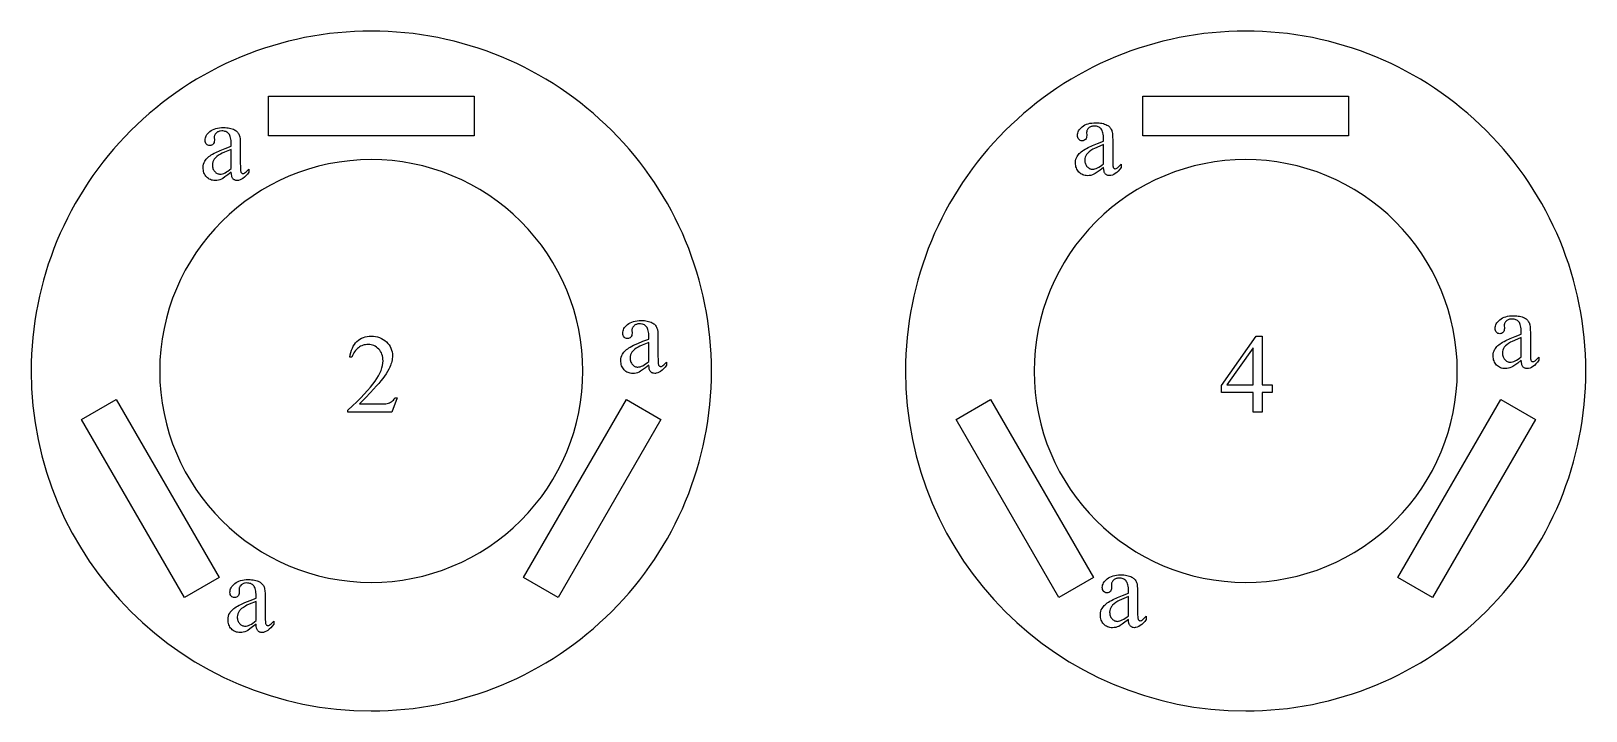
# Model space of a CAD drawing. Extents: x -27 to 581, y 232 to 579.
# Drawn here: x 164.7 to 284.6, y 374.8 to 427.2 of the extents above; entities that cross this region are included whole.
import ezdxf

# ---------------------------------------------------------------- set-up
doc = ezdxf.new("R2010")
doc.units = 0
doc.header["$MEASUREMENT"] = 0
doc.layers.get('0').update_dxf_attribs({"linetype": 'CONTINUOUS'})

msp = doc.modelspace()

# ---------------------------------------------------------------- linework, layer by layer
at = {"color": 5}
for points in [[(183.000031, 419.146332), (183.000031, 422.218353), (198.87204, 422.218353), (198.87204, 419.146332)], [(250.440475, 419.146332), (250.440475, 422.218353), (266.312469, 422.218353), (266.312469, 419.146332)], [(179.190872, 385.057556), (176.530441, 383.521576), (168.594437, 397.26712), (171.254868, 398.803131)], [(210.617203, 398.803131), (213.277634, 397.26712), (205.341629, 383.521576), (202.681198, 385.057556)], [(246.631317, 385.057556), (243.970886, 383.521576), (236.034882, 397.26712), (238.695313, 398.803131)], [(278.057648, 398.803131), (280.718079, 397.26712), (272.782074, 383.521576), (270.121643, 385.057556)]]:
    msp.add_lwpolyline(points, close=True, dxfattribs=at)
at = {"color": 18}
for points in [[(180.132187, 416.34729), (179.86058, 416.140228), (179.644745, 415.981995), (179.484665, 415.87262), (179.380325, 415.812073), (179.263779, 415.765625), (179.143509, 415.732422), (179.019531, 415.712524), (178.89183, 415.705872), (178.793167, 415.710205), (178.698944, 415.723145), (178.609177, 415.74472), (178.523865, 415.774902), (178.442993, 415.813751), (178.366562, 415.861206), (178.294586, 415.917267), (178.227051, 415.981995), (178.165817, 416.053741), (178.112762, 416.13092), (178.067856, 416.213562), (178.031113, 416.301636), (178.002548, 416.395142), (177.982132, 416.49411), (177.969894, 416.598511), (177.965805, 416.708374), (177.97377, 416.845886), (177.997665, 416.973846), (178.037491, 417.092255), (178.093246, 417.201111), (178.140793, 417.272797), (178.196381, 417.343414), (178.259995, 417.412964), (178.33165, 417.481445), (178.411331, 417.548889), (178.499039, 417.615265), (178.594788, 417.680573), (178.698547, 417.744812), (178.815262, 417.810272), (178.949829, 417.87915), (179.272537, 418.027313), (179.666656, 418.18924), (180.132187, 418.36499), (180.132187, 418.517914), (180.129288, 418.657715), (180.120636, 418.786072), (180.106201, 418.903015), (180.085983, 419.008545), (180.059998, 419.102661), (180.028244, 419.185364), (179.990707, 419.256653), (179.947403, 419.316498), (179.89859, 419.367279), (179.844528, 419.411285), (179.785217, 419.448517), (179.720673, 419.478973), (179.650879, 419.502686), (179.575851, 419.519592), (179.495575, 419.529755), (179.410049, 419.533142), (179.283157, 419.524109), (179.224884, 419.512817), (179.170059, 419.49704), (179.118683, 419.476715), (179.07077, 419.451904), (179.026291, 419.422577), (178.985275, 419.388702), (178.914658, 419.313843), (178.886917, 419.274414), (178.864212, 419.233673), (178.846558, 419.191589), (178.833954, 419.148193), (178.826385, 419.103455), (178.823868, 419.057373), (178.832352, 418.811005), (178.826126, 418.718903), (178.807404, 418.637909), (178.776215, 418.568085), (178.732529, 418.50943), (178.678772, 418.462952), (178.61731, 418.429779), (178.548157, 418.409851), (178.471298, 418.403229), (178.396301, 418.410126), (178.328461, 418.430847), (178.267807, 418.465363), (178.21431, 418.513672), (178.170639, 418.573944), (178.139435, 418.644287), (178.120728, 418.724731), (178.114487, 418.815277), (178.120316, 418.90567), (178.137848, 418.994202), (178.167053, 419.080872), (178.207932, 419.16571), (178.260498, 419.248657), (178.324753, 419.329773), (178.400681, 419.409027), (178.488281, 419.48642), (178.586456, 419.558105), (178.694046, 419.620209), (178.81105, 419.672791), (178.937485, 419.71579), (179.073349, 419.749237), (179.218643, 419.773132), (179.373352, 419.787476), (179.537491, 419.792267), (179.664124, 419.789551), (179.784927, 419.781372), (179.899887, 419.767761), (180.008987, 419.748718), (180.112274, 419.724213), (180.209702, 419.694305), (180.3013, 419.658905), (180.387054, 419.618103), (180.447647, 419.582855), (180.50412, 419.542969), (180.556488, 419.498413), (180.604752, 419.449249), (180.64888, 419.395416), (180.688904, 419.336945), (180.724808, 419.273834), (180.756607, 419.206055), (180.774521, 419.154419), (180.790054, 419.090851), (180.81395, 418.927826), (180.828293, 418.717041), (180.833069, 418.458435), (180.833069, 417.13739), (180.838379, 416.688721), (180.845016, 416.545227), (180.854309, 416.455627), (180.866653, 416.398132), (180.882446, 416.351013), (180.901688, 416.31424), (180.924393, 416.287842), (180.949753, 416.269257), (180.976959, 416.255981), (181.006027, 416.248016), (181.036957, 416.245361), (181.100677, 416.252777), (181.155899, 416.275085), (181.210846, 416.315186), (181.286514, 416.380219), (181.499969, 416.585175), (181.499969, 416.34729), (181.381699, 416.197968), (181.26474, 416.068542), (181.149124, 415.959015), (181.034836, 415.869415), (180.921875, 415.799744), (180.810226, 415.749969), (180.699921, 415.720093), (180.645264, 415.712616), (180.590942, 415.710144), (180.492188, 415.719147), (180.446777, 415.730438), (180.404037, 415.746246), (180.363953, 415.766541), (180.326523, 415.791382), (180.291733, 415.820709), (180.259613, 415.854553), (180.230682, 415.89386), (180.20546, 415.939514), (180.183945, 415.991547), (180.166168, 416.049957), (180.141739, 416.185883)], [(247.416718, 416.719025), (247.145126, 416.511963), (246.929291, 416.353729), (246.769196, 416.244354), (246.664871, 416.183807), (246.548325, 416.13736), (246.428055, 416.104187), (246.304077, 416.084259), (246.176376, 416.077637), (246.077713, 416.08194), (245.98349, 416.094879), (245.893723, 416.116455), (245.808411, 416.146637), (245.727539, 416.185486), (245.651108, 416.232941), (245.579132, 416.289001), (245.511597, 416.353729), (245.450363, 416.425476), (245.397293, 416.502655), (245.352402, 416.585297), (245.315659, 416.67337), (245.287094, 416.766907), (245.266678, 416.865845), (245.25444, 416.970245), (245.250351, 417.080109), (245.258316, 417.217621), (245.282211, 417.345581), (245.322037, 417.463989), (245.377792, 417.572845), (245.425339, 417.644531), (245.480927, 417.715149), (245.54454, 417.784698), (245.616196, 417.85321), (245.695877, 417.920624), (245.783585, 417.987), (245.879318, 418.052307), (245.983093, 418.116547), (246.099808, 418.182007), (246.234375, 418.250885), (246.557083, 418.399048), (246.951187, 418.560974), (247.416718, 418.736725), (247.416718, 418.889648), (247.413834, 419.029449), (247.405182, 419.157806), (247.390747, 419.27475), (247.370529, 419.38028), (247.344543, 419.474396), (247.31279, 419.557098), (247.275253, 419.628387), (247.231949, 419.688232), (247.183136, 419.739014), (247.129074, 419.78302), (247.069763, 419.820251), (247.005219, 419.850708), (246.935425, 419.87442), (246.860397, 419.891327), (246.780121, 419.901489), (246.694595, 419.904877), (246.567703, 419.895844), (246.50943, 419.884583), (246.454605, 419.868774), (246.403229, 419.84845), (246.355316, 419.823639), (246.310837, 419.794312), (246.269821, 419.760468), (246.199203, 419.685577), (246.171463, 419.646149), (246.148758, 419.605408), (246.131104, 419.563324), (246.1185, 419.519928), (246.110931, 419.475189), (246.108414, 419.429138), (246.116898, 419.182739), (246.110657, 419.090637), (246.091949, 419.009644), (246.060745, 418.939819), (246.017075, 418.881165), (245.963318, 418.834717), (245.901855, 418.801514), (245.832703, 418.781616), (245.755844, 418.774963), (245.680847, 418.78186), (245.613007, 418.802582), (245.552338, 418.837097), (245.498856, 418.885406), (245.45517, 418.945679), (245.423981, 419.016022), (245.405258, 419.096466), (245.399033, 419.187012), (245.404861, 419.277405), (245.422394, 419.365936), (245.451599, 419.452637), (245.492477, 419.537445), (245.545044, 419.620422), (245.609299, 419.701508), (245.685226, 419.780762), (245.772827, 419.858154), (245.871002, 419.92984), (245.978577, 419.991943), (246.095596, 420.044525), (246.222031, 420.087524), (246.357895, 420.120972), (246.503189, 420.144867), (246.657898, 420.15921), (246.822037, 420.164001), (246.948669, 420.161285), (247.069473, 420.153107), (247.184418, 420.139496), (247.293533, 420.120453), (247.39682, 420.095947), (247.494247, 420.06604), (247.585846, 420.03064), (247.671585, 419.989838), (247.732193, 419.95459), (247.788666, 419.914703), (247.841034, 419.870178), (247.889297, 419.820984), (247.933426, 419.767151), (247.97345, 419.708679), (248.009354, 419.645569), (248.041153, 419.577789), (248.059067, 419.526154), (248.0746, 419.462585), (248.098495, 419.299561), (248.112839, 419.088776), (248.117615, 418.8302), (248.117615, 417.509125), (248.122925, 417.060455), (248.129562, 416.916962), (248.138855, 416.827362), (248.151199, 416.769867), (248.166992, 416.722748), (248.186234, 416.685974), (248.208939, 416.659576), (248.234299, 416.640991), (248.261505, 416.627716), (248.290573, 416.619751), (248.321503, 416.617096), (248.385223, 416.624512), (248.440445, 416.64682), (248.495392, 416.68692), (248.57106, 416.751953), (248.784515, 416.956909), (248.784515, 416.719025), (248.666245, 416.569702), (248.549286, 416.440277), (248.43367, 416.33075), (248.319382, 416.24115), (248.206421, 416.171478), (248.094772, 416.121704), (247.984467, 416.091827), (247.92981, 416.084351), (247.875488, 416.081879), (247.776718, 416.090881), (247.731323, 416.102173), (247.688583, 416.117981), (247.648499, 416.138275), (247.611069, 416.163116), (247.576279, 416.192444), (247.544159, 416.226288), (247.515228, 416.265594), (247.490005, 416.311249), (247.468491, 416.363281), (247.450714, 416.421692), (247.426285, 416.557617)], [(180.132187, 416.623413), (180.132187, 418.105896), (179.604385, 417.888184), (179.42572, 417.80722), (179.303864, 417.744812), (179.148026, 417.650299), (179.016068, 417.55368), (178.90802, 417.454926), (178.862961, 417.404724), (178.823868, 417.354034), (178.760681, 417.249695), (178.715546, 417.140564), (178.688461, 417.026672), (178.679443, 416.90802), (178.682297, 416.83316), (178.690857, 416.761597), (178.705124, 416.693268), (178.725098, 416.628174), (178.750793, 416.566345), (178.782181, 416.507782), (178.819275, 416.452454), (178.862091, 416.400391), (178.908615, 416.353119), (178.956863, 416.312134), (179.006851, 416.277435), (179.058548, 416.249084), (179.111984, 416.22699), (179.16713, 416.211243), (179.224014, 416.201782), (179.282623, 416.198639), (179.366516, 416.205261), (179.456787, 416.225189), (179.553421, 416.258362), (179.656433, 416.30481), (179.765808, 416.364563), (179.881561, 416.437561), (180.003677, 416.523865)], [(247.416718, 416.995148), (247.416718, 418.477631), (246.888931, 418.259918), (246.710266, 418.178955), (246.588409, 418.116547), (246.432571, 418.022034), (246.300613, 417.925415), (246.192566, 417.82666), (246.147507, 417.776459), (246.108414, 417.725769), (246.045227, 417.621429), (246.000092, 417.512299), (245.973007, 417.398407), (245.963989, 417.279755), (245.966843, 417.204926), (245.975403, 417.133331), (245.98967, 417.065002), (246.009644, 416.999939), (246.035324, 416.93811), (246.066727, 416.879517), (246.103821, 416.824219), (246.146637, 416.772125), (246.193161, 416.724854), (246.241409, 416.683868), (246.291397, 416.64917), (246.343094, 416.620819), (246.39653, 416.598755), (246.451675, 416.582977), (246.50856, 416.573517), (246.567169, 416.570374), (246.651062, 416.576996), (246.741333, 416.596924), (246.837967, 416.630096), (246.940979, 416.676575), (247.050354, 416.736298), (247.166107, 416.809296), (247.288223, 416.895599)], [(212.34549, 401.45401), (212.073898, 401.246918), (211.858063, 401.088684), (211.697968, 400.979309), (211.593628, 400.918762), (211.477081, 400.872314), (211.356827, 400.839142), (211.232834, 400.819214), (211.105133, 400.812592), (211.00647, 400.816895), (210.912262, 400.829834), (210.822495, 400.85141), (210.737167, 400.881622), (210.656296, 400.920441), (210.57988, 400.967896), (210.507889, 401.023987), (210.440353, 401.088684), (210.379135, 401.160431), (210.326065, 401.23761), (210.281174, 401.320251), (210.244431, 401.408325), (210.215851, 401.501862), (210.19545, 401.6008), (210.183197, 401.7052), (210.179123, 401.815063), (210.187088, 401.952576), (210.210983, 402.080536), (210.250809, 402.198944), (210.306549, 402.3078), (210.354111, 402.379486), (210.409698, 402.450104), (210.473312, 402.519653), (210.544968, 402.588165), (210.624634, 402.655579), (210.712357, 402.721954), (210.80809, 402.787262), (210.911865, 402.851532), (211.02858, 402.916962), (211.163147, 402.98584), (211.48584, 403.134003), (211.879959, 403.295929), (212.34549, 403.47171), (212.34549, 403.624603), (212.342606, 403.764404), (212.333939, 403.892761), (212.319504, 404.009705), (212.299301, 404.115234), (212.273315, 404.209351), (212.241562, 404.292053), (212.204025, 404.363342), (212.160721, 404.423187), (212.111893, 404.473969), (212.057831, 404.517975), (211.998535, 404.555206), (211.93399, 404.585693), (211.864197, 404.609375), (211.789169, 404.626312), (211.708893, 404.636444), (211.623367, 404.639832), (211.49646, 404.630798), (211.438187, 404.619537), (211.383362, 404.603729), (211.332001, 404.583435), (211.284073, 404.558594), (211.239609, 404.529266), (211.198593, 404.495422), (211.127975, 404.420532), (211.10022, 404.381134), (211.07753, 404.340363), (211.059875, 404.298279), (211.047256, 404.254883), (211.039703, 404.210144), (211.03717, 404.164093), (211.04567, 403.917725), (211.039429, 403.825592), (211.020721, 403.744629), (210.989517, 403.674805), (210.945847, 403.616119), (210.89209, 403.569672), (210.830627, 403.536469), (210.761459, 403.516571), (210.684601, 403.509918), (210.609604, 403.516815), (210.541779, 403.537537), (210.48111, 403.572052), (210.427612, 403.620361), (210.383942, 403.680634), (210.352753, 403.750977), (210.33403, 403.831421), (210.327789, 403.921967), (210.333633, 404.01236), (210.351151, 404.100891), (210.380356, 404.187592), (210.421249, 404.2724), (210.473816, 404.355377), (210.538055, 404.436462), (210.613983, 404.515717), (210.701599, 404.593109), (210.799759, 404.664795), (210.907349, 404.726929), (211.024368, 404.77948), (211.150803, 404.822479), (211.286667, 404.855957), (211.431946, 404.879852), (211.58667, 404.894165), (211.750809, 404.898956), (211.877441, 404.89624), (211.99823, 404.888062), (212.11319, 404.874451), (212.222305, 404.855408), (212.325577, 404.830933), (212.423019, 404.800995), (212.514603, 404.765625), (212.600357, 404.724792), (212.66095, 404.689545), (212.717438, 404.649658), (212.769806, 404.605133), (212.818054, 404.555939), (212.862198, 404.502106), (212.902222, 404.443634), (212.938126, 404.380524), (212.969925, 404.312744), (212.987839, 404.261108), (213.003372, 404.19754), (213.027267, 404.034515), (213.041595, 403.82373), (213.046371, 403.565155), (213.046371, 402.24408), (213.051682, 401.79541), (213.058319, 401.651917), (213.067612, 401.562317), (213.079956, 401.504852), (213.095764, 401.457703), (213.115005, 401.420929), (213.137711, 401.394531), (213.163055, 401.375946), (213.190277, 401.362671), (213.219345, 401.354706), (213.250275, 401.352051), (213.313995, 401.359497), (213.369217, 401.381775), (213.424164, 401.421875), (213.499832, 401.486908), (213.713287, 401.691864), (213.713287, 401.45401), (213.595001, 401.304657), (213.478058, 401.175232), (213.362442, 401.065735), (213.248154, 400.976135), (213.135178, 400.906433), (213.023544, 400.856659), (212.913239, 400.826782), (212.858582, 400.819305), (212.80426, 400.816833), (212.70549, 400.825867), (212.660095, 400.837128), (212.617355, 400.852936), (212.577255, 400.87323), (212.539825, 400.898071), (212.505051, 400.927399), (212.472931, 400.961243), (212.443985, 401.000549), (212.418762, 401.046204), (212.397263, 401.098236), (212.379471, 401.156647), (212.355057, 401.292572)], [(279.630035, 401.825745), (279.358459, 401.618652), (279.142609, 401.460419), (278.982513, 401.351044), (278.878174, 401.290527), (278.761627, 401.244049), (278.641357, 401.210876), (278.517395, 401.190948), (278.389679, 401.184326), (278.291016, 401.188629), (278.196808, 401.201569), (278.107025, 401.223145), (278.021729, 401.253357), (277.940857, 401.292175), (277.86441, 401.33963), (277.79245, 401.395721), (277.724915, 401.460419), (277.663666, 401.532166), (277.610626, 401.609375), (277.565704, 401.691986), (277.528961, 401.78006), (277.500397, 401.873596), (277.47998, 401.972534), (277.467743, 402.076965), (277.463654, 402.186798), (277.471619, 402.32431), (277.495514, 402.452271), (277.535339, 402.570679), (277.591095, 402.679535), (277.638641, 402.751221), (277.694244, 402.821838), (277.757843, 402.891388), (277.829498, 402.9599), (277.90918, 403.027313), (277.996887, 403.093689), (278.092651, 403.158997), (278.196411, 403.223267), (278.31311, 403.288696), (278.447693, 403.357605), (278.770386, 403.505737), (279.16452, 403.667694), (279.630035, 403.843445), (279.630035, 403.996368), (279.627136, 404.136139), (279.6185, 404.264496), (279.604065, 404.381439), (279.583832, 404.486969), (279.557861, 404.581085), (279.526093, 404.663788), (279.488556, 404.735077), (279.445251, 404.794952), (279.396454, 404.845703), (279.342377, 404.889709), (279.283081, 404.926941), (279.218536, 404.957428), (279.148743, 404.98111), (279.0737, 404.998047), (278.993439, 405.008179), (278.907928, 405.011566), (278.781006, 405.002563), (278.722748, 404.991272), (278.667908, 404.975464), (278.616547, 404.95517), (278.568634, 404.930328), (278.524139, 404.901001), (278.483124, 404.867157), (278.412506, 404.792297), (278.384766, 404.752869), (278.362061, 404.712097), (278.344421, 404.670013), (278.331818, 404.626617), (278.324249, 404.581879), (278.321716, 404.535828), (278.3302, 404.289459), (278.323975, 404.197327), (278.305267, 404.116364), (278.274078, 404.046539), (278.230377, 403.987854), (278.176636, 403.941406), (278.115173, 403.908203), (278.046021, 403.888306), (277.969147, 403.881653), (277.894165, 403.88858), (277.826324, 403.909271), (277.765656, 403.943787), (277.712158, 403.992096), (277.668488, 404.052368), (277.637299, 404.122711), (277.618591, 404.203156), (277.612335, 404.293701), (277.618164, 404.384094), (277.635712, 404.472626), (277.664917, 404.559326), (277.70578, 404.644135), (277.758362, 404.727112), (277.822601, 404.808228), (277.898529, 404.887451), (277.986145, 404.964844), (278.08432, 405.03653), (278.191895, 405.098663), (278.308899, 405.151215), (278.435333, 405.194244), (278.571198, 405.227692), (278.716492, 405.251587), (278.871216, 405.2659), (279.035339, 405.270691), (279.161987, 405.267975), (279.282776, 405.259796), (279.397736, 405.246185), (279.506866, 405.227142), (279.610138, 405.202667), (279.70755, 405.172729), (279.799164, 405.13736), (279.884918, 405.096527), (279.945496, 405.061279), (280.001984, 405.021393), (280.054352, 404.976868), (280.1026, 404.927673), (280.146729, 404.87384), (280.186768, 404.815369), (280.222656, 404.752258), (280.254456, 404.684509), (280.272369, 404.632874), (280.287903, 404.569275), (280.311798, 404.406281), (280.326141, 404.195465), (280.330933, 403.93689), (280.330933, 402.615814), (280.336243, 402.167145), (280.342865, 402.023651), (280.352173, 401.934052), (280.364502, 401.876587), (280.38031, 401.829437), (280.399536, 401.792694), (280.422241, 401.766266), (280.447601, 401.747681), (280.474823, 401.734406), (280.503876, 401.72644), (280.534821, 401.723785), (280.598541, 401.731232), (280.653748, 401.75351), (280.70871, 401.79361), (280.784363, 401.858643), (280.997833, 402.063599), (280.997833, 401.825745), (280.879547, 401.676392), (280.762604, 401.546967), (280.646973, 401.437469), (280.532684, 401.34787), (280.419739, 401.278168), (280.308105, 401.228394), (280.197784, 401.198517), (280.143127, 401.191071), (280.088806, 401.188568), (279.990051, 401.197601), (279.944641, 401.208862), (279.901886, 401.22467), (279.861816, 401.244995), (279.824371, 401.269806), (279.789581, 401.299133), (279.757477, 401.332977), (279.728546, 401.372284), (279.703308, 401.417938), (279.681793, 401.469971), (279.664032, 401.528381), (279.639587, 401.664307)], [(192.91983, 398.927368), (192.516296, 397.818695), (189.118057, 397.818695), (189.118057, 397.975861), (189.47905, 398.309967), (189.812302, 398.628418), (190.117813, 398.931213), (190.395584, 399.218323), (190.645599, 399.489777), (190.867889, 399.745575), (191.062424, 399.985718), (191.229202, 400.210175), (191.372574, 400.4245), (191.496826, 400.634186), (191.601959, 400.839203), (191.687973, 401.039581), (191.754868, 401.235291), (191.802658, 401.426392), (191.831329, 401.612823), (191.840897, 401.794617), (191.835648, 401.928558), (191.819916, 402.056396), (191.793701, 402.178101), (191.757004, 402.293732), (191.709808, 402.403229), (191.65213, 402.506653), (191.583969, 402.603943), (191.50531, 402.69516), (191.419357, 402.777771), (191.3293, 402.849396), (191.235123, 402.910004), (191.136826, 402.959564), (191.034409, 402.998138), (190.927887, 403.025665), (190.817245, 403.042206), (190.702484, 403.047699), (190.597656, 403.043823), (190.495544, 403.032166), (190.396149, 403.012756), (190.299469, 402.985596), (190.205521, 402.950653), (190.114304, 402.907928), (190.025787, 402.857452), (189.940002, 402.799225), (189.858337, 402.733459), (189.782181, 402.660492), (189.711517, 402.580292), (189.646378, 402.492859), (189.586746, 402.398163), (189.532623, 402.296265), (189.483994, 402.187103), (189.440887, 402.070709), (189.283722, 402.070709), (189.315475, 402.261475), (189.357666, 402.440796), (189.410263, 402.608734), (189.473282, 402.765228), (189.546722, 402.910309), (189.630585, 403.044006), (189.724869, 403.16626), (189.829559, 403.2771), (189.942886, 403.375641), (190.063065, 403.46106), (190.190063, 403.533356), (190.323898, 403.592499), (190.464569, 403.638489), (190.612091, 403.671326), (190.766434, 403.69104), (190.927612, 403.697632), (191.099228, 403.690582), (191.263596, 403.669495), (191.420731, 403.634308), (191.570633, 403.585052), (191.713287, 403.521729), (191.848724, 403.444336), (191.976913, 403.352875), (192.097885, 403.247345), (192.207901, 403.132263), (192.303238, 403.012146), (192.383911, 402.886963), (192.449921, 402.756744), (192.501251, 402.62146), (192.537933, 402.481171), (192.559921, 402.335815), (192.567261, 402.185425), (192.564072, 402.076019), (192.55452, 401.966644), (192.538589, 401.857269), (192.516296, 401.747894), (192.48761, 401.638519), (192.452576, 401.529114), (192.411163, 401.419739), (192.363373, 401.310364), (192.278671, 401.137085), (192.181778, 400.961243), (192.072662, 400.782898), (191.95134, 400.602051), (191.817795, 400.418671), (191.672043, 400.232758), (191.514084, 400.044312), (191.343903, 399.853363), (190.8647, 399.333008), (190.484787, 398.927368), (190.204163, 398.636383), (190.022842, 398.460114), (191.52655, 398.460114), (191.738815, 398.462219), (191.916824, 398.468597), (192.060577, 398.479218), (192.17009, 398.49408), (192.260223, 398.515442), (192.34584, 398.545593), (192.426956, 398.584473), (192.50354, 398.632141), (192.5755, 398.689606), (192.642654, 398.757965), (192.705048, 398.837219), (192.762665, 398.927368)], [(212.34549, 401.730103), (212.34549, 403.212585), (211.817703, 402.994873), (211.639038, 402.91391), (211.517181, 402.851532), (211.361328, 402.757019), (211.229385, 402.66037), (211.121338, 402.561615), (211.076263, 402.511444), (211.03717, 402.460724), (210.973984, 402.356384), (210.928848, 402.247284), (210.901779, 402.133392), (210.892746, 402.014709), (210.895599, 401.93988), (210.90416, 401.868286), (210.918442, 401.799957), (210.938416, 401.734894), (210.964096, 401.673065), (210.995499, 401.614471), (211.032593, 401.559174), (211.075409, 401.50708), (211.121933, 401.459808), (211.170181, 401.418823), (211.220154, 401.384155), (211.271866, 401.355774), (211.325287, 401.33371), (211.380447, 401.317932), (211.437332, 401.308472), (211.495941, 401.305328), (211.579834, 401.311951), (211.67009, 401.331879), (211.766739, 401.365051), (211.869736, 401.41153), (211.979126, 401.471252), (212.094879, 401.54425), (212.216995, 401.630554)], [(260.415497, 399.942566), (260.415497, 399.339386), (259.642395, 399.339386), (259.642395, 397.818695), (258.941528, 397.818695), (258.941528, 399.339386), (256.503296, 399.339386), (256.503296, 399.883118), (259.17514, 403.697632), (259.642395, 403.697632), (259.642395, 399.942566)], [(279.630035, 402.101837), (279.630035, 403.58432), (279.102264, 403.366608), (278.923584, 403.285645), (278.801727, 403.223267), (278.645874, 403.128754), (278.513916, 403.032104), (278.405884, 402.93335), (278.360809, 402.883179), (278.321716, 402.832458), (278.258545, 402.728119), (278.213409, 402.619019), (278.18631, 402.505127), (278.177307, 402.386444), (278.180145, 402.311615), (278.188721, 402.240021), (278.202972, 402.171692), (278.222961, 402.106628), (278.248657, 402.0448), (278.280029, 401.986206), (278.317139, 401.930908), (278.359955, 401.878845), (278.406464, 401.831543), (278.454742, 401.790558), (278.5047, 401.75589), (278.556396, 401.727509), (278.609833, 401.705444), (278.664978, 401.689667), (278.721863, 401.680206), (278.780487, 401.677063), (278.86438, 401.683685), (278.954651, 401.703613), (279.05127, 401.736786), (279.154297, 401.783264), (279.263672, 401.842987), (279.379425, 401.916016), (279.501556, 402.002289)], [(258.941528, 399.942566), (258.941528, 402.801331), (256.919556, 399.942566)], [(249.336807, 381.82666), (249.065216, 381.619568), (248.84938, 381.461334), (248.689285, 381.351959), (248.584961, 381.291443), (248.468399, 381.244965), (248.348145, 381.211792), (248.224152, 381.191864), (248.096451, 381.185242), (247.997803, 381.189545), (247.90358, 381.202484), (247.813812, 381.22406), (247.7285, 381.254272), (247.647614, 381.293091), (247.571198, 381.340546), (247.499207, 381.396637), (247.431686, 381.461334), (247.370453, 381.533081), (247.317383, 381.610291), (247.272491, 381.692902), (247.235748, 381.780975), (247.207184, 381.874512), (247.186768, 381.97348), (247.174515, 382.077881), (247.170441, 382.187714), (247.178406, 382.325226), (247.202301, 382.453186), (247.242126, 382.571594), (247.297867, 382.68045), (247.345428, 382.752136), (247.401016, 382.822754), (247.46463, 382.892303), (247.536285, 382.960815), (247.615967, 383.028259), (247.703674, 383.094604), (247.799408, 383.159912), (247.903183, 383.224182), (248.019897, 383.289612), (248.154465, 383.358521), (248.477173, 383.506653), (248.871277, 383.66861), (249.336807, 383.84436), (249.336807, 383.997284), (249.333923, 384.137054), (249.325256, 384.265411), (249.310822, 384.382355), (249.290619, 384.487885), (249.264633, 384.582001), (249.23288, 384.664703), (249.195343, 384.735992), (249.152039, 384.795868), (249.10321, 384.846619), (249.049164, 384.890625), (248.989853, 384.927856), (248.925308, 384.958344), (248.855515, 384.982025), (248.780487, 384.998962), (248.700211, 385.009094), (248.614685, 385.012482), (248.487778, 385.003479), (248.429504, 384.992188), (248.374695, 384.976379), (248.323318, 384.956085), (248.275391, 384.931244), (248.230927, 384.901917), (248.189911, 384.868073), (248.119293, 384.793213), (248.091553, 384.753784), (248.068848, 384.713013), (248.051193, 384.670959), (248.038574, 384.627533), (248.031021, 384.582794), (248.028488, 384.536743), (248.036987, 384.290375), (248.030746, 384.198242), (248.012039, 384.117279), (247.980835, 384.047455), (247.937164, 383.98877), (247.883408, 383.942322), (247.821945, 383.909119), (247.752792, 383.889221), (247.675934, 383.882568), (247.600922, 383.889496), (247.533096, 383.910187), (247.472427, 383.944702), (247.41893, 383.993011), (247.375259, 384.053284), (247.34407, 384.123657), (247.325348, 384.204102), (247.319107, 384.294617), (247.324951, 384.38501), (247.342468, 384.473541), (247.371674, 384.560242), (247.412567, 384.64505), (247.465134, 384.728027), (247.529373, 384.809143), (247.605301, 384.888367), (247.692917, 384.965759), (247.791077, 385.037445), (247.898666, 385.099579), (248.015686, 385.15213), (248.14212, 385.19516), (248.277985, 385.228607), (248.423279, 385.252502), (248.577988, 385.266815), (248.742126, 385.271606), (248.868759, 385.26889), (248.989548, 385.260712), (249.104507, 385.247131), (249.213623, 385.228058), (249.316895, 385.203583), (249.414337, 385.173645), (249.50592, 385.138275), (249.591675, 385.097443), (249.652283, 385.062195), (249.708755, 385.022308), (249.761124, 384.977783), (249.809372, 384.928589), (249.853516, 384.874786), (249.893539, 384.816284), (249.929443, 384.753174), (249.961243, 384.685425), (249.979156, 384.633789), (249.99469, 384.57019), (250.018585, 384.407196), (250.032913, 384.196381), (250.037689, 383.937805), (250.037689, 382.61673), (250.042999, 382.16806), (250.049637, 382.024567), (250.058929, 381.934967), (250.071274, 381.877502), (250.087082, 381.830383), (250.106323, 381.79361), (250.129028, 381.767181), (250.154373, 381.748596), (250.181595, 381.735321), (250.210663, 381.727356), (250.241592, 381.724701), (250.305313, 381.732147), (250.360535, 381.754456), (250.415482, 381.794525), (250.49115, 381.859558), (250.704605, 382.064514), (250.704605, 381.82666), (250.586319, 381.677307), (250.469376, 381.547882), (250.35376, 381.438385), (250.239471, 381.348785), (250.126495, 381.279083), (250.014862, 381.229309), (249.904556, 381.199432), (249.849899, 381.191986), (249.795578, 381.189484), (249.696808, 381.198517), (249.651413, 381.209808), (249.608673, 381.225586), (249.568588, 381.245911), (249.531143, 381.270721), (249.496368, 381.300049), (249.464249, 381.333923), (249.435303, 381.373199), (249.41008, 381.418854), (249.38858, 381.470886), (249.370789, 381.529297), (249.346375, 381.665222)], [(182.052261, 381.454926), (181.78067, 381.247833), (181.564835, 381.0896), (181.404739, 380.980225), (181.300415, 380.919678), (181.183853, 380.87323), (181.063599, 380.840057), (180.939606, 380.820129), (180.81192, 380.813507), (180.713257, 380.81781), (180.619034, 380.83075), (180.529266, 380.852325), (180.443954, 380.882538), (180.363068, 380.921356), (180.286652, 380.968811), (180.214661, 381.024902), (180.147141, 381.0896), (180.085907, 381.161346), (180.032837, 381.238556), (179.987946, 381.321167), (179.951202, 381.409241), (179.922638, 381.502777), (179.902222, 381.601715), (179.889984, 381.706146), (179.885895, 381.815979), (179.89386, 381.953491), (179.917755, 382.081451), (179.957581, 382.19986), (180.013336, 382.308716), (180.060883, 382.380402), (180.11647, 382.451019), (180.180084, 382.520569), (180.25174, 382.589081), (180.331421, 382.656494), (180.419128, 382.72287), (180.514862, 382.788177), (180.618637, 382.852448), (180.735352, 382.917877), (180.869919, 382.986786), (181.192627, 383.134918), (181.586731, 383.296875), (182.052261, 383.472626), (182.052261, 383.625549), (182.049377, 383.76532), (182.040726, 383.893677), (182.026276, 384.01062), (182.006073, 384.11615), (181.980087, 384.210266), (181.948334, 384.292969), (181.910797, 384.364258), (181.867493, 384.424133), (181.818665, 384.474884), (181.764618, 384.51889), (181.705307, 384.556122), (181.640762, 384.586609), (181.570969, 384.610291), (181.495941, 384.627228), (181.415665, 384.63736), (181.330139, 384.640747), (181.203247, 384.631714), (181.144974, 384.620453), (181.090149, 384.604645), (181.038773, 384.584351), (180.990845, 384.559509), (180.946381, 384.530182), (180.905365, 384.496338), (180.834747, 384.421478), (180.807007, 384.38205), (180.784302, 384.341278), (180.766647, 384.299194), (180.754044, 384.255798), (180.746475, 384.21106), (180.743942, 384.165009), (180.752441, 383.91864), (180.746201, 383.826508), (180.727493, 383.745544), (180.696289, 383.67572), (180.652618, 383.617035), (180.598862, 383.570587), (180.537399, 383.537384), (180.468246, 383.517487), (180.391388, 383.510834), (180.316376, 383.517761), (180.24855, 383.538452), (180.187881, 383.572968), (180.134384, 383.621277), (180.090714, 383.681549), (180.059525, 383.751892), (180.040802, 383.832336), (180.034561, 383.922882), (180.040405, 384.013275), (180.057938, 384.101807), (180.087128, 384.188507), (180.128021, 384.273315), (180.180588, 384.356293), (180.244827, 384.437378), (180.32077, 384.516632), (180.408371, 384.594025), (180.506531, 384.66571), (180.61412, 384.727844), (180.73114, 384.780396), (180.857574, 384.823425), (180.993439, 384.856873), (181.138733, 384.880768), (181.293442, 384.895081), (181.457581, 384.899872), (181.584213, 384.897156), (181.705017, 384.888977), (181.819962, 384.875366), (181.929077, 384.856323), (182.032349, 384.831848), (182.129791, 384.80191), (182.22139, 384.766541), (182.307129, 384.725708), (182.367737, 384.69046), (182.42421, 384.650574), (182.476578, 384.606049), (182.524826, 384.556854), (182.56897, 384.503021), (182.608994, 384.44455), (182.644897, 384.381439), (182.676697, 384.31369), (182.694611, 384.262024), (182.710144, 384.198456), (182.734039, 384.035461), (182.748367, 383.824646), (182.753159, 383.566071), (182.753159, 382.244995), (182.758469, 381.796326), (182.765106, 381.652832), (182.774384, 381.563232), (182.786743, 381.505768), (182.802536, 381.458618), (182.821777, 381.421875), (182.844482, 381.395447), (182.869827, 381.376862), (182.897049, 381.363586), (182.926117, 381.355621), (182.957047, 381.352966), (183.020767, 381.360413), (183.075989, 381.38269), (183.130936, 381.422791), (183.206604, 381.487823), (183.420059, 381.69278), (183.420059, 381.454926), (183.301773, 381.305573), (183.18483, 381.176147), (183.069214, 381.06665), (182.954926, 380.977051), (182.841965, 380.907349), (182.730316, 380.857574), (182.62001, 380.827698), (182.565353, 380.820251), (182.511032, 380.817749), (182.412262, 380.826782), (182.366867, 380.838043), (182.324127, 380.853851), (182.284042, 380.874176), (182.246597, 380.898987), (182.211823, 380.928314), (182.179703, 380.962158), (182.150757, 381.001465), (182.125534, 381.047119), (182.104034, 381.099152), (182.086243, 381.157562), (182.061829, 381.293488)], [(182.052261, 381.731018), (182.052261, 383.213501), (181.524475, 382.995789), (181.34581, 382.914825), (181.223953, 382.852448), (181.068115, 382.757935), (180.936157, 382.661285), (180.82811, 382.562531), (180.783035, 382.51236), (180.743942, 382.461639), (180.680756, 382.3573), (180.635635, 382.248199), (180.608551, 382.134308), (180.599518, 382.015625), (180.602371, 381.940796), (180.610947, 381.869202), (180.625214, 381.800873), (180.645187, 381.735809), (180.670868, 381.673981), (180.702271, 381.615417), (180.739365, 381.560089), (180.782181, 381.508026), (180.828705, 381.460724), (180.876953, 381.419739), (180.926941, 381.385071), (180.978638, 381.356689), (181.032074, 381.334625), (181.087219, 381.318848), (181.144104, 381.309387), (181.202713, 381.306244), (181.286606, 381.312866), (181.376862, 381.332794), (181.473511, 381.365967), (181.576508, 381.412445), (181.685898, 381.472168), (181.801651, 381.545166), (181.923767, 381.63147)], [(249.336807, 382.102753), (249.336807, 383.585236), (248.809021, 383.367523), (248.630356, 383.28656), (248.508499, 383.224182), (248.352646, 383.129669), (248.220703, 383.03302), (248.112656, 382.934265), (248.067581, 382.884094), (248.028488, 382.833374), (247.965302, 382.729034), (247.920181, 382.619934), (247.893097, 382.506042), (247.884064, 382.38736), (247.886917, 382.312531), (247.895477, 382.240936), (247.90976, 382.172607), (247.929733, 382.107544), (247.955414, 382.045715), (247.986816, 381.987152), (248.023911, 381.931824), (248.066727, 381.879761), (248.113251, 381.832458), (248.161499, 381.791473), (248.211487, 381.756805), (248.263184, 381.728424), (248.31662, 381.70636), (248.371765, 381.690582), (248.42865, 381.681122), (248.487259, 381.677979), (248.571152, 381.684631), (248.661407, 381.704529), (248.758057, 381.737701), (248.861053, 381.78418), (248.970444, 381.843903), (249.086197, 381.916931), (249.208313, 382.003204)]]:
    msp.add_lwpolyline(points, close=True, dxfattribs=at)
at = {"color": 1}
for centre, start, end in [((190.936035, 401.00235), 90.000003, 180.000005), ((190.936035, 401.00235), 0, 90.000003), ((258.376465, 401.00235), 90.000003, 180.000005), ((258.376465, 401.00235), 0, 90.000003), ((190.936035, 401.00235), 180.000005, 270.000001), ((190.936035, 401.00235), 270.000001, 360.00001), ((258.376465, 401.00235), 180.000005, 270.000001), ((258.376465, 401.00235), 270.000001, 360.00001)]:
    msp.add_arc(centre, 26.24, start, end, dxfattribs=at)
at = {"color": 5}
for centre, start, end in [((190.936035, 401.00235), 90.000003, 179.999991), ((190.936035, 401.00235), 0, 90.000003), ((258.376465, 401.00235), 90.000003, 180.000005), ((258.376465, 401.00235), 0, 90.000003), ((190.936035, 401.00235), 180.000005, 270.000001), ((190.936035, 401.00235), 270.000001, 360.00001), ((258.376465, 401.00235), 180.000005, 270.000001), ((258.376465, 401.00235), 270.000001, 360.00001)]:
    msp.add_arc(centre, 16.32, start, end, dxfattribs=at)

doc.saveas('drawing.dxf')
